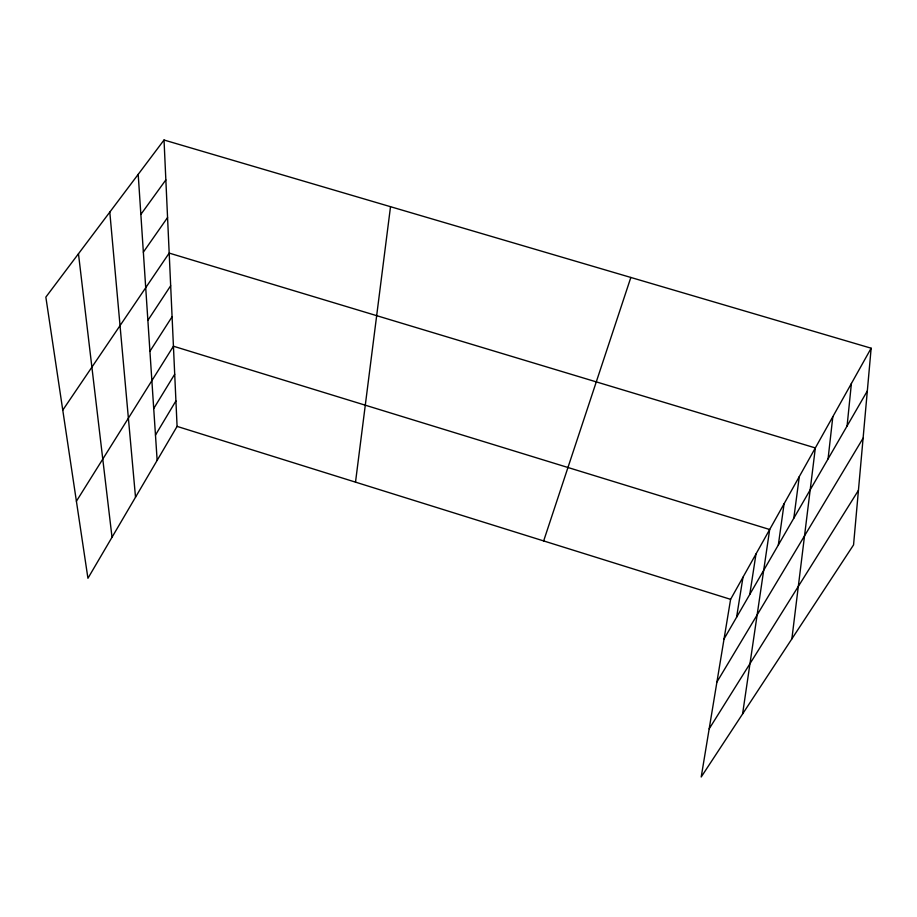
<?xml version="1.0" encoding="UTF-8"?>
<svg xmlns="http://www.w3.org/2000/svg" width="917" height="917" viewBox="0 0 917 917"><rect width="100%" height="100%" fill="white"/><g stroke="black" fill="none" stroke-linecap="round" stroke-linejoin="round"><path stroke-width="1.38" d="M871.15 348.208L853.555 544.904L701.207 776.986L730.597 599.34L871.15 348.208L164.028 140.014L45.85 297.119L87.94 578.283L177.084 426.394L164.028 140.014M847.079 426.027L851.4 383.489M828.062 458.924L832.831 416.673M791.875 638.862L815.339 447.932L169.175 253.092L62.769 410.14M355.509 482.147L390.516 206.703M793.813 518.197L799.292 476.611M778.338 544.985L784.092 503.754M742.587 713.942L769.684 529.51L173.428 346.213L76.409 501.232M749.785 594.399L755.998 553.96M736.592 617.233L742.988 577.206M543.655 540.938L630.839 277.461M724.04 638.954L867.322 390.974M155.466 435.094L175.915 400.935M716.922 682.007L863.103 438.154M153.712 408.558L174.7 374.239M709.162 728.866L858.438 490.354M149.918 351.303L172.087 316.755M147.878 320.377L170.665 285.76M143.35 252.152L167.559 217.547M140.851 214.429L165.839 179.915M177.084 426.394L730.597 599.34M78.472 253.757L112.023 537.259M109.799 212.114L135.521 497.22M138.203 174.345L157.151 460.368"/></g></svg>
